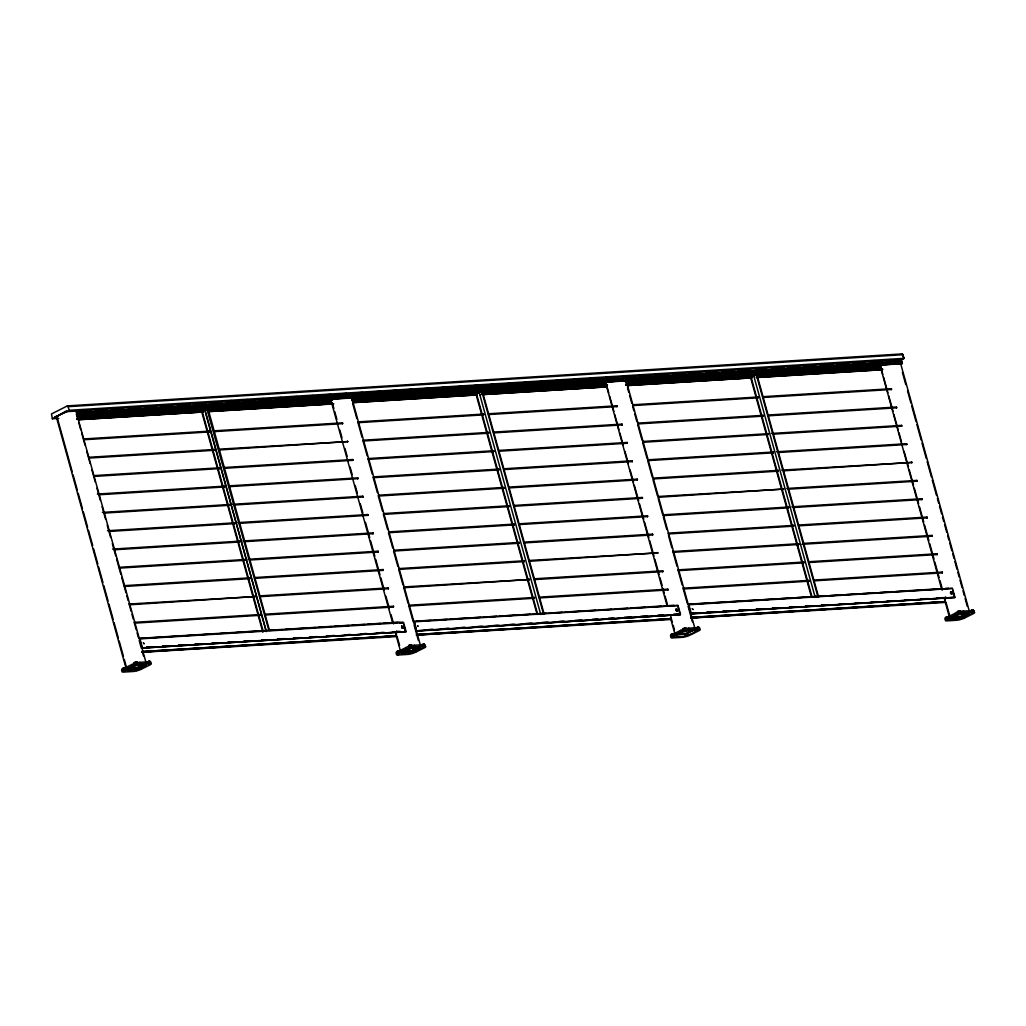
<?xml version="1.0" encoding="UTF-8"?>
<svg xmlns="http://www.w3.org/2000/svg" width="1026" height="1026" viewBox="0 0 1026 1026"><rect width="100%" height="100%" fill="white"/><g stroke="black" fill="none" stroke-linecap="round" stroke-linejoin="round"><path stroke-width="1.5" d="M142.178 651.92L396.459 635.851L142.088 651.613M695.666 613.048L690.588 613.612L954.924 597.312L690.742 613.753M948.447 588.167L945.267 588.398M402.641 627.001C401.102 625.668 402.615 629.028 402.602 627.001M675.967 610.008L676.429 610.765M951.602 593.118L950.807 592.656L951.551 592.99M78.502 414.735L77.476 411.003M352.944 397.665L351.713 393.163M139.998 639.006L142.434 647.804L406.014 631.58M627.386 380.582L626.168 376.093L622.974 376.285M691.332 613.83L688.895 604.853M396.241 635.735L396.716 631.016M671.004 615.523L670.529 618.742L416.53 634.543M945.138 601.595L945.613 596.875M78.143 414.786L77.104 410.746M142.037 648.034L139.754 639.467M405.616 631.631L403.705 624.411M627.04 380.633L626.001 376.606M680.071 614.561L677.788 605.994M901.482 363.563L76.45 414.568M954.513 597.478L952.603 590.258M126.224 668.888L56.25 416.543L66.741 411.58M145.82 661.885L75.898 411.003M392.573 622.577L330.693 399.447L332.168 398.601M403.192 627.912L402.128 628.092L401.628 626.258L403.333 626.963L402.923 628.04L403.064 627.104L401.628 626.258M402.128 628.092L401.897 626.129M677.635 610.829L676.583 611.021L676.07 609.188L677.776 609.893L677.365 610.97L676.865 609.136L676.07 609.188M676.583 611.021L676.339 609.059M952.09 593.759L950.384 593.054L951.577 591.938L951.82 593.887L951.307 592.066L950.525 592.117M951.025 593.939L950.794 591.976M412.311 653.023C409.118 653.831 413.337 653.177 411.901 651.446L412.324 652.972L411.811 651.548M77.886 412.709L901.88 361.498L77.963 412.76M416.62 634.85L670.901 618.781L416.684 634.466M411.452 647.829C408.015 648.74 412.85 647.983 411.028 646.29L411.426 647.791L410.913 646.239M680.443 614.548L416.235 630.836L414.196 622.397M342.492 422.84L342.556 423.648L342.492 422.84L214.011 430.83M219.154 449.978L347.904 441.552L219.089 449.17M249.677 577.856L249.741 578.664L249.677 577.856L124.351 585.654M129.507 604.801L255.076 596.568L129.443 603.993M396.408 635.992L142.306 652.074M524.119 560.786L524.183 561.594L524.119 560.786L398.806 568.584M403.962 587.718L529.519 579.498L403.885 586.91M652.536 534.136L652.613 534.944L652.536 534.136L524.055 542.126M529.198 561.273L657.948 552.847L529.134 560.465M778.221 470.357L778.298 471.165L778.221 470.357L652.908 478.154M658.064 497.289L783.633 489.069L657.987 496.494M906.651 443.707L906.715 444.514L906.651 443.707L776.567 451.799M783.313 470.844L912.05 462.418L781.658 470.139M125.428 669.003L125.108 667.862L122.479 668.426L122.44 669.991M135.483 664.002L134.342 664.078L134.368 662.501L137.009 661.937L136.971 663.514M134.342 664.078L137.33 663.078M137.009 661.937L134.021 662.924M149.796 661.142L146.808 662.129L149.796 661.142L150.117 662.283M396.575 651.779L399.563 650.779L396.575 651.779L396.882 652.921L398.037 652.857M396.882 652.921L396.921 651.343M410.31 644.931L410.631 646.085L408.784 646.996L408.823 645.431L411.452 644.867L411.772 646.008M408.463 645.854L411.452 644.867M424.213 645.636L424.238 644.072L422.404 644.982M671.363 634.273L671.337 635.851L673.184 634.927L672.864 633.773L671.363 634.273L671.684 635.427M674.326 634.863L674.005 633.709L672.158 634.632M682.918 628.784L685.907 627.784L686.227 628.938L683.226 629.926L682.918 628.784L684.06 628.707M698.693 626.989L698.655 628.566L698.693 626.989L695.705 627.989L696.846 627.912M946.921 618.704L945.78 618.781L945.459 617.626L948.101 617.062M945.78 618.781L947.626 617.857L947.306 616.703M957.361 611.701L960.349 610.714L960.669 611.868L957.681 612.855L957.361 611.701L958.502 611.637M960.349 610.714L960.323 612.291M973.135 609.919L970.147 610.906L973.135 609.919L973.456 611.073M136.06 667.977L137.497 667.528M684.945 633.837L686.381 633.375M58.495 415.812L56.943 416.415L57.956 416.21M128.506 668.465L135.24 668.234M209.06 431.151L209.06 431.959L209.06 431.151L83.67 438.948M214.075 449.491L214.139 450.299L214.075 449.491L88.762 457.288M219.154 467.83L219.231 468.625L219.154 467.83L93.841 475.615M229.337 504.497L229.401 505.305L229.401 504.51L102.42 512.397M347.583 441.18L347.647 441.988M234.415 522.837L234.479 523.645L234.415 522.837L107.512 530.737M239.43 541.202L239.571 541.985L239.507 541.177L112.603 549.077M357.83 477.86L357.817 478.667L357.83 477.86L229.26 485.849M362.832 496.199L362.909 497.007L362.832 496.199L232.761 504.292M483.438 414.068L483.502 414.876L483.515 414.081L358.112 421.866M254.756 596.196L254.82 597.004M367.924 514.539L367.988 515.347L367.924 514.539L237.852 522.632M488.517 432.408L488.581 433.216L488.517 432.408L363.204 440.205M493.532 450.773L493.673 451.555L493.609 450.747L368.283 458.545M378.094 551.206L378.158 552.014L378.094 551.206L248.023 559.298M383.185 569.545L383.249 570.353L383.185 569.545L254.692 577.548M616.947 405.77L617.011 406.578L616.947 405.77L488.453 413.76M508.858 505.767L508.934 506.575L508.858 505.767L383.544 513.564M632.273 460.789L632.26 461.585L632.273 460.789L503.715 468.779M637.287 479.116L637.351 479.924L637.287 479.116L508.793 487.119M757.957 397.011L757.945 397.806L757.957 397.011L632.567 404.795M642.302 497.482L642.443 498.264L642.366 497.456L513.885 505.459M762.972 415.338L763.036 416.146L762.972 415.338L637.646 423.135M767.987 433.703L768.115 434.485L768.051 433.677L642.738 441.475M657.628 552.475L657.692 553.283M891.389 388.7L891.453 389.495L891.389 388.7L762.895 396.69M896.48 407.027L896.544 407.835L896.48 407.027L767.987 415.03M667.875 589.155L667.862 589.963L667.875 589.155L539.304 597.145M793.56 525.376L793.547 526.171L793.56 525.376L668.17 533.161M798.561 543.703L798.638 544.511L798.561 543.703L673.248 551.501M911.729 462.046L911.793 462.854M803.653 562.043L803.717 562.851L803.653 562.043L678.34 569.84M926.991 517.066L927.055 517.874L926.991 517.066L798.497 525.055M932.07 535.405L932.147 536.213L932.07 535.405L803.589 543.395M691.203 617.934L945.356 601.711L690.985 617.472M420.904 648.099L410.759 648.522L401.115 653.37L411.901 652.549L420.904 648.099L420.314 646.277M969.788 613.946L959.643 614.382L950.012 619.217L960.798 618.409L969.788 613.946L969.275 612.471M753.879 375.824L754.7 375.772M409.682 646.547L410.22 646.342M754.649 375.49L626.578 383.634M409.977 650.997L411.426 650.651M958.861 616.844L960.323 616.511M150.258 662.976A6.079 1.231 -15.5 0 0 149.604 661.732L139.331 662.373A6.079 1.231 -15.5 0 0 132.187 664.322L122.62 669.093A6.079 1.231 -15.5 0 0 122.427 670.555M123.505 670.376L123.043 670.619A6.079 1.231 -15.5 0 0 123.3 672.107L133.572 671.466A6.079 1.231 -15.5 0 0 140.703 669.516L150.271 664.745A6.079 1.231 -15.5 0 0 150.027 663.258L139.754 663.899A6.079 1.231 -15.5 0 0 132.623 665.848L123.505 670.376L123.082 668.849M146.359 665.22L136.304 665.605L126.673 670.44L137.458 669.632L146.359 665.22L145.936 663.694M879.898 365.038L941.894 589.963M424.7 645.893A6.079 1.231 -15.5 0 0 424.046 644.661L413.773 645.303A6.079 1.231 -15.5 0 0 406.642 647.239L397.075 652.023A6.079 1.231 -15.5 0 0 396.511 653.434M397.947 653.305L397.498 653.549A6.079 1.231 -15.5 0 0 397.742 655.037L408.015 654.396A6.079 1.231 -15.5 0 0 415.145 652.446L424.726 647.675A6.079 1.231 -15.5 0 0 424.469 646.188L414.196 646.829A6.079 1.231 -15.5 0 0 407.065 648.778L397.947 653.305L397.524 651.779M699.142 628.823A6.079 1.231 -15.5 0 0 698.488 627.591L688.228 628.22A6.079 1.231 -15.5 0 0 681.084 630.169L671.517 634.94A6.079 1.231 -15.5 0 0 671.325 636.415M672.389 636.235L671.94 636.466A6.079 1.231 -15.5 0 0 672.197 637.954L682.457 637.326A6.079 1.231 -15.5 0 0 689.6 635.376L699.168 630.605A6.079 1.231 -15.5 0 0 698.911 629.118L688.651 629.759A6.079 1.231 -15.5 0 0 681.508 631.695L672.389 636.235L671.966 634.709M974.136 611.291A6.079 1.231 -15.5 0 0 972.943 610.508L962.67 611.15A6.079 1.231 -15.5 0 0 955.539 613.099L945.959 617.87A6.079 1.231 -15.5 0 0 945.408 619.294M946.844 619.153L946.395 619.396A6.079 1.231 -15.5 0 0 946.639 620.884L956.912 620.243A6.079 1.231 -15.5 0 0 964.042 618.293L973.61 613.522A6.079 1.231 -15.5 0 0 973.366 612.035L963.093 612.676A6.079 1.231 -15.5 0 0 955.963 614.625L946.844 619.153L946.421 617.626M67.293 405.886L902.405 353.893L904.201 358.343L69.422 410.272L67.511 405.821L51.48 413.953L52.364 418.775L58.764 418.377M52.364 418.775L66.408 410.913L66.613 411.67L901.392 359.741L904.201 358.343M57.969 415.761L64.676 412.439M66.613 411.67L69.422 410.272M262.848 632.221L201.442 410.772L204.636 409.182L208.073 408.964L269.479 630.413M208.073 408.964L207.008 409.502L268.748 629.913M483.169 394.266L482.515 391.894L479.091 392.112L475.884 393.702L537.124 614.497M479.104 392.227L476.436 393.548L537.675 614.343M481.335 392.355L482.515 391.894M606.61 381.531L595.555 382.993M137.959 667.477L144.525 664.207M128.122 668.875L136.586 668.247L144.512 664.399M818.62 597.158L756.957 374.823L753.533 375.041L750.339 376.632L811.143 595.875M900.828 359.78L903.624 358.382L902.508 354.457L901.495 353.996M901.623 363.73L900.61 359.01M902.2 363.691L76.796 415.094M402.731 622.846L403.423 622.5L399.665 622.128L139.279 638.326M396.1 636.595L142.281 652.305M416.3 630.823L680.379 614.612L416.607 631.105L414.44 621.936M412.414 650.407L419.262 646.893M402.577 651.792L411.195 651.125L420.378 646.624M670.837 618.947L416.748 635.004M670.542 619.512L416.338 635.171M691.242 613.946L954.821 597.542M686.766 633.363L692.101 630.721M677.019 634.722L685.483 634.094L693.409 630.259M686.727 635.325C710.903 627.373 678.263 630.349 675.865 636.005C673.441 636.595 688.626 637.851 686.304 633.799M944.997 602.442L690.793 618.101M961.208 616.293L967.864 612.984M951.461 617.652L959.926 617.024L967.851 613.176M206.008 409.861L206.393 409.515M421.609 644.636L424.238 644.072M409.682 651.164L402.5 651.625M684.098 634.094L678.353 634.466M958.553 617.024L951.397 617.472M77.848 414.735L902.405 363.448L901.392 359.741M224.322 486.17L224.309 486.965L224.322 486.17L97.342 494.057M352.739 459.52L352.739 460.328L352.739 459.52L224.181 467.51M229.401 505.305L104.075 513.103M234.479 523.645L109.166 531.442M622.025 424.11L622.089 424.918L622.025 424.11L493.532 432.1M498.764 469.1L498.764 469.895L498.764 469.1L373.374 476.885M757.945 397.806L632.632 405.603M627.194 442.45L627.181 443.258L627.194 442.45L498.623 450.44M244.663 559.529L244.65 560.324L244.663 559.529L119.272 567.314M503.779 487.427L503.843 488.235L503.779 487.427L378.466 495.225M373.079 532.879L373.079 533.674L373.079 532.879L242.931 540.971M632.26 461.585L503.779 469.587M514.026 524.106L514.013 524.914L514.026 524.106L388.636 531.904M773.219 452.017L773.206 452.825L773.219 452.017L647.816 459.815M901.636 425.38L901.623 426.175L901.636 425.38L771.488 433.459M259.924 614.536L259.911 615.343L259.924 614.536L134.521 622.333M519.105 542.446L519.105 543.254L519.105 542.446L393.715 550.244M388.341 587.898L388.328 588.693L388.341 587.898L259.77 595.888M647.534 515.809L647.521 516.604L647.534 515.809L518.964 523.799M783.313 488.697L783.377 489.505M393.433 606.238L393.42 607.033L393.433 606.238L264.862 614.215M529.211 579.126L529.275 579.921M788.468 507.036L788.468 507.832L788.468 507.036L663.078 514.821M916.898 480.399L916.885 481.194L916.898 480.399L786.737 488.479M534.366 597.465L534.354 598.261L534.366 597.465L408.976 605.25M662.783 570.815L662.783 571.623L662.783 570.815L534.225 578.805M921.976 498.726L921.976 499.534L921.976 498.726L791.828 506.818M808.809 580.395L808.809 581.191L808.809 580.395L683.419 588.18M937.238 553.745L937.225 554.553L937.238 553.745L808.668 561.735M942.24 572.085L942.317 572.88L942.317 572.085L813.759 580.075M945.19 601.569L691.139 617.395M677.083 609.919C675.48 608.649 677.186 611.855 677.057 609.919M66.19 411.798L64.997 412.452M480.758 392.445L607.379 384.647M410.195 651.318L410.618 652.844M685.919 631.311L685.625 629.772M684.637 634.248L685.073 635.774M959.092 617.177L959.515 618.704M68.409 406.642L903.188 354.701M78.861 410.131L83.645 409.836M94.815 409.143L99.612 408.848M110.782 408.156L115.566 407.848M128.327 407.065L133.111 406.758M144.281 406.065L149.078 405.77M160.236 405.078L165.032 404.77M176.203 404.077L182.577 403.68M193.747 402.987L198.531 402.692M209.702 402L214.498 401.705M227.259 400.91L232.043 400.602M243.213 399.909L247.997 399.614M260.771 398.819L263.951 398.627M276.725 397.832L281.509 397.524M292.679 396.831L297.463 396.536M308.634 395.844L313.417 395.549M326.191 394.754L330.975 394.459M342.145 393.753L346.929 393.458M358.1 392.766L362.883 392.471M375.644 391.675L380.441 391.381M391.611 390.675L396.395 390.38M407.566 389.688L412.349 389.393M423.52 388.7L429.907 388.303M441.065 387.597L445.861 387.302M458.622 386.507L461.815 386.315M474.576 385.519L479.36 385.225M490.531 384.532L495.327 384.224M508.088 383.429L511.281 383.237M524.042 382.441L528.826 382.147M539.997 381.454L544.78 381.146M555.951 380.454L560.747 380.159M573.508 379.363L578.292 379.069M589.463 378.376L594.246 378.068M605.417 377.376L610.201 377.081M638.929 375.298L643.712 374.99M654.883 374.298L659.667 374.003M672.44 373.207L677.224 372.913M688.395 372.22L693.178 371.925M705.939 371.13L709.133 370.925M721.906 370.13L726.69 369.835M737.861 369.142L742.644 368.847M755.405 368.052L758.599 367.847M771.36 367.051L776.156 366.757M787.327 366.064L792.11 365.769M803.281 365.064L808.065 364.769M820.826 363.974L825.609 363.679M836.78 362.986L841.577 362.691M852.747 361.998L857.531 361.691M870.292 360.895L875.075 360.601M886.246 359.908L891.03 359.613M78.707 410.656L91.468 409.861M94.661 409.656L107.422 408.861M110.616 408.669L123.377 407.873M128.173 407.579L140.934 406.783M144.127 406.578L156.888 405.783M160.082 405.591L172.843 404.795M177.626 404.5L190.4 403.705M193.593 403.5L206.354 402.705M209.548 402.513L222.309 401.717M227.092 401.423L239.866 400.627M243.047 400.422L255.82 399.627M260.604 399.332L271.775 398.639M276.558 398.345L289.332 397.549M292.513 397.344L305.286 396.562M310.07 396.254L321.241 395.561M326.024 395.266L338.785 394.471M341.979 394.266L354.752 393.484M357.933 393.279L370.707 392.483M375.49 392.189L388.251 391.393M391.445 391.201L404.206 390.406M407.399 390.201L420.173 389.405M424.956 389.11L437.717 388.315M440.911 388.123L453.672 387.328M458.468 387.02L469.626 386.327M474.422 386.032L487.183 385.237M490.377 385.045L503.138 384.25M507.921 383.955L519.092 383.249M523.888 382.954L536.649 382.159M539.843 381.967L552.604 381.172M557.387 380.877L568.558 380.171M573.342 379.876L586.115 379.081M589.309 378.889L602.07 378.094M605.263 377.889L618.024 377.093M622.808 376.798L635.581 376.003M638.762 375.811L651.536 375.016M654.729 374.811L667.49 374.028M672.274 373.72L685.035 372.925M688.228 372.733L701.002 371.938M705.785 371.643L716.956 370.95M721.74 370.642L734.501 369.847M737.694 369.655L750.455 368.86M755.251 368.565L766.422 367.872M771.206 367.565L783.967 366.769M787.16 366.577L799.921 365.782M803.114 365.589L815.875 364.794M820.672 364.486L833.433 363.704M836.626 363.499L849.387 362.704M852.58 362.511L865.341 361.716M870.138 361.421L882.899 360.626M887.682 360.318L898.853 359.626M54.955 416.62L58.059 416.428M76.976 415.248L80.169 415.055M84.966 414.76L97.727 413.965M100.92 413.76L113.681 412.965M116.874 412.773L129.635 411.977M134.419 411.683L147.193 410.887M150.386 410.682L163.147 409.887M166.34 409.695L179.101 408.899M183.885 408.605L196.659 407.809M199.839 407.604L212.613 406.822M217.397 406.514L228.567 405.821M233.351 405.526L246.112 404.731M249.305 404.539L262.079 403.744M266.863 403.436L278.033 402.743M282.817 402.449L295.578 401.653M298.771 401.461L311.545 400.666M314.726 400.461L327.499 399.665M351.431 398.178L360.998 397.588M364.192 397.383L376.965 396.587M381.749 396.293L394.51 395.497M397.703 395.305L410.464 394.51M413.658 394.305L426.418 393.509M431.215 393.215L443.976 392.419M447.169 392.227L459.93 391.432M464.714 391.137L475.884 390.431M480.681 390.136L493.442 389.341M496.635 389.149L509.396 388.354M514.18 388.059L525.35 387.353M530.134 387.058L542.908 386.263M546.101 386.071L558.862 385.276M562.056 385.071L574.817 384.288M579.6 383.98L592.374 383.185M629.066 380.902L641.827 380.107M646.624 379.812L657.794 379.12M662.578 378.825L673.749 378.132M678.532 377.825L691.293 377.042M694.487 376.837L707.247 376.042M712.044 375.747L723.215 375.054M727.998 374.759L740.759 373.964M743.953 373.759L756.713 372.964M761.51 372.669L772.668 371.976M777.464 371.681L790.225 370.886M793.419 370.681L806.179 369.886M809.373 369.693L822.134 368.898M826.93 368.603L839.691 367.808M842.885 367.603L855.646 366.808M858.839 366.615L873.203 365.718M876.384 365.525L879.757 365.384M77.36 415.504L332.655 399.614M351.803 398.434L605.507 382.647M624.654 381.454L879.949 365.577M77.194 416.017L332.488 400.14M351.636 398.947L605.34 383.16M626.091 381.864L881.385 365.987M77.63 417.608L331.334 401.82L77.681 417.774M352.085 400.538L478.142 392.689L352.123 400.704M626.527 383.467L754.174 375.516M757.368 375.324L880.231 367.68L757.419 375.49M481.374 392.663L607.469 384.712M201.442 410.772L203.725 410.631M77.027 418.98L203.084 411.131M207.868 410.836L332.321 403.09M353.072 401.794L475.936 394.164M482.31 393.766L606.776 386.02M625.924 384.827L751.981 376.978M756.765 376.683L881.219 368.95M76.732 419.121L202.789 411.272M209.176 410.875L332.039 403.244M352.777 401.948L477.231 394.202M482.028 393.907L606.481 386.161M625.629 384.968L751.686 377.132M756.47 376.837L882.527 368.988M78.707 419.185L203.161 411.439M207.957 411.144L332.411 403.398M353.149 402.102L476.013 394.459M482.4 394.061L606.853 386.327M626.001 385.135L752.058 377.286M756.842 376.991L881.308 369.245M78.412 419.326L202.994 411.721M209.253 411.182L332.244 403.68M352.867 402.256L477.321 394.51M482.105 394.215L606.687 386.61M625.719 385.276L751.891 377.581M756.56 377.132L882.604 369.296M78.207 419.647L202.968 411.965M209.047 411.503L333.501 403.769M352.649 402.577L477.103 394.83M482.207 394.6L606.661 386.853M627.091 385.494L751.866 377.825M756.342 377.465L882.398 369.616M78.386 419.775L202.84 412.029M209.227 411.631L333.681 403.885M352.829 402.692L477.295 394.959M482.079 394.664L606.533 386.917M627.284 385.622L751.737 377.876M756.521 377.581L882.578 369.745M83.734 439.756L209.06 431.959M214.075 431.638L342.556 423.648M358.189 422.674L483.502 414.876M488.517 414.568L617.011 406.578M762.959 397.498L891.453 389.495M88.826 458.083L214.139 450.299M363.268 441.013L488.581 433.216M493.609 432.908L622.089 424.918M637.723 423.943L763.036 416.146M768.051 415.838L896.544 407.835M93.905 476.423L219.231 468.625M224.245 468.318L352.739 460.328M368.36 459.353L493.673 451.555M498.687 451.248L627.181 443.258M642.802 442.283L768.115 434.485M773.142 434.178L901.623 426.175M98.996 494.763L224.309 486.965M229.324 486.657L357.817 478.667M373.438 477.693L498.764 469.895M647.893 460.623L773.206 452.825M778.221 452.504L906.715 444.514M234.415 504.997L362.909 497.007M378.53 496.033L503.843 488.235M508.858 487.927L637.351 479.924M652.972 478.962L778.298 471.165M239.494 523.337L367.988 515.347M383.609 514.372L508.934 506.575M513.949 506.267L642.443 498.264M788.391 489.184L916.885 481.194M114.245 549.782L239.571 541.985M244.586 541.677L373.079 533.674M388.7 532.712L514.013 524.914M519.028 524.594L647.521 516.604M663.142 515.629L788.468 507.832M793.483 507.524L921.976 499.534M119.337 568.122L244.65 560.324M249.677 560.016L378.158 552.014M393.779 551.052L519.105 543.254M524.119 542.934L652.613 534.944M668.234 533.969L793.547 526.171M798.561 525.863L927.055 517.874M124.428 586.462L249.741 578.664M254.756 578.356L383.249 570.353M398.87 569.379L524.183 561.594M673.312 552.309L798.638 544.511M802.063 544.306L932.147 536.213M259.847 596.683L388.328 588.693M534.289 579.613L662.783 571.623M678.404 570.648L803.717 562.851M808.732 562.543L937.225 554.553M134.598 623.141L259.911 615.343M264.926 615.023L393.42 607.033M409.041 606.058L534.354 598.261M539.381 597.953L667.862 589.963M683.483 588.988L808.809 581.191M813.823 580.883L942.317 572.88M413.722 621.256L677.878 605.43M688.177 604.173L952.32 588.347M139.151 638.544L150.258 637.851M153.425 637.659L166.122 636.864M169.29 636.671L183.564 635.774M186.745 635.581L199.429 634.786M202.609 634.594L215.293 633.812M220.051 633.504L232.748 632.721M235.916 632.516L266.055 630.644L205.303 411.593M269.492 630.439L282.176 629.643M285.343 629.451L315.482 627.579M318.663 627.373L331.347 626.591M334.527 626.386L348.802 625.501M351.969 625.309L364.666 624.513M367.834 624.321L380.531 623.526M383.698 623.333L397.973 622.436M416.812 621.269L431.189 620.371M434.383 620.179L447.169 619.383M450.363 619.178L480.719 617.293M483.913 617.101L496.687 616.305M499.88 616.1L530.237 614.215M533.43 614.01L546.217 613.215M549.41 613.022L562.184 612.227M565.377 612.022L595.734 610.137M598.928 609.944L611.714 609.149M614.907 608.944L627.681 608.149M630.875 607.956L645.251 607.059M648.445 606.853L661.231 606.058M664.425 605.866L674.005 605.263M688.074 604.391L694.461 603.993M697.654 603.801L727.998 601.903M731.205 601.711L743.978 600.915M747.172 600.71L777.528 598.825M780.722 598.633L793.496 597.837M796.702 597.632L809.476 596.837M812.669 596.645L827.046 595.747M830.239 595.555L843.026 594.759M846.219 594.554L858.993 593.759M862.186 593.567L874.973 592.771M879.769 592.464L892.543 591.669M895.736 591.476L942.06 588.591M139.844 638.89L403.577 622.602L406.014 631.4M414.286 621.82L678.019 605.532L680.469 614.33M688.741 604.75L952.474 588.462L954.924 597.286M400.14 623.269L403.333 623.077L402.615 622.423M146.769 647.188L151.566 646.893M162.749 646.2L167.533 645.905M178.716 645.2L185.116 644.803M194.696 644.213L201.083 643.815M212.267 643.122L217.063 642.815M228.247 642.122L234.633 641.725M244.214 641.135L250.613 640.737M261.784 640.032L266.58 639.737M277.764 639.044L284.151 638.647M293.744 638.044L300.131 637.646M309.711 637.056L316.098 636.659M327.281 635.966L333.681 635.569M344.864 634.863L349.648 634.568M360.831 633.876L365.628 633.581M376.811 632.875L383.198 632.478M392.778 631.888L399.178 631.49M426.008 629.823L432.395 629.425M441.988 628.823L448.375 628.425M459.558 627.732L464.355 627.437M475.538 626.745L481.925 626.347M491.505 625.745L497.892 625.347M509.076 624.654L513.872 624.359M525.055 623.654L531.442 623.257M541.023 622.667L547.422 622.269M558.606 621.576L563.389 621.269M574.573 620.576L580.96 620.179M592.143 619.486L596.94 619.191M608.123 618.486L612.92 618.191M624.103 617.498L630.49 617.101M640.07 616.498L646.457 616.1M657.64 615.408L662.437 615.113M673.62 614.42L680.007 614.023M706.85 612.342L711.646 612.047M722.817 611.355L729.217 610.957M738.797 610.355L745.184 609.957M756.367 609.264L761.164 608.969M772.347 608.277L778.734 607.879M789.917 607.174L794.714 606.879M805.897 606.186L810.681 605.891M821.864 605.199L828.251 604.801M839.435 604.096L844.231 603.801M855.415 603.108L860.211 602.813M871.382 602.108L877.781 601.711M887.362 601.121L893.749 600.723M904.932 600.03L909.729 599.723M920.912 599.03L927.299 598.633M936.879 598.043L943.279 597.645M146.564 647.303L153.002 646.867M162.531 646.303L168.982 645.88M178.511 645.316L186.501 644.815M196.081 644.213L202.532 643.789M212.049 643.225L218.5 642.802M228.029 642.225L236.018 641.737M244.008 641.237L252.05 640.711M261.579 640.147L268.03 639.711M277.546 639.147L285.536 638.647M293.526 638.159L301.567 637.633M311.096 637.056L317.547 636.633M327.076 636.069L335.066 635.569M344.646 634.979L351.097 634.543M360.626 633.978L367.064 633.555M376.593 632.991L384.583 632.491M394.164 631.888L400.615 631.465M425.803 629.926L433.78 629.425M443.373 628.835L449.811 628.412M459.34 627.835L465.791 627.412M475.32 626.848L483.31 626.347M491.3 625.847L499.341 625.321M508.87 624.757L515.308 624.334M524.837 623.77L532.827 623.269M540.817 622.769L548.859 622.243M558.388 621.679L564.839 621.256M574.368 620.679L582.345 620.191M591.938 619.589L598.389 619.165M607.905 618.601L614.356 618.165M623.885 617.601L631.875 617.101M641.455 616.511L647.906 616.087M657.435 615.51L663.873 615.087M673.402 614.523L679.853 614.099M690.665 613.445L697.103 613.022M706.632 612.458L713.083 612.035M722.612 611.458L730.653 610.932M738.579 610.47L746.633 609.944M756.162 609.38L762.6 608.944M772.129 608.38L780.119 607.879M789.699 607.289L796.15 606.866M805.679 606.289L812.13 605.866M821.659 605.302L829.636 604.801M839.23 604.211L845.668 603.775M855.197 603.211L861.648 602.788M871.177 602.224L879.167 601.723M887.208 601.198L895.198 600.697M904.727 600.133L911.165 599.71M920.694 599.133L928.684 598.645M936.674 598.145L944.715 597.619M142.242 651.536L396.305 635.71M691.062 617.78L945.279 601.864M699.014 628.143L697.872 628.207L697.552 627.066M683.226 629.926L684.38 629.861M672.864 633.773L674.005 633.709M945.459 617.626L946.613 617.549M399.884 651.933L398.729 651.997L398.421 650.856M605.507 382.454L667.015 605.507M626.86 378.607L626.373 376.85M403.539 625.745L405.411 631.17L404.86 630.528M972.789 610.342L973.11 611.496M972.443 610.534L972.866 612.06M971.994 609.983L972.315 611.137M900.443 359.523L901.431 363.05L76.475 414.453L77.771 418.954M900.879 364.461L969.16 610.662M902.38 372.323L905.791 384.635M907.51 390.791L910.921 403.103M911.768 406.181L916.038 421.571M916.898 424.649L921.156 440.039M922.015 443.117L926.286 458.494M927.132 461.572L931.403 476.962M932.249 480.04L936.52 495.43M937.379 498.508L938.662 503.125M939.508 506.203L941.65 513.898M942.496 516.976L943.779 521.593M944.625 524.671L946.767 532.366M947.614 535.444L948.896 540.061M949.755 543.139L951.884 550.821M952.744 553.899L954.013 558.516M954.873 561.594L957.002 569.289M957.861 572.367L959.143 576.984M959.99 580.062L962.132 587.757M962.978 590.835L964.26 595.452M965.12 598.53L967.249 606.225M963.222 611.098L963.645 612.637M964.145 616.523L964.568 618.05M959.207 610.791L959.528 611.932M960.746 616.729L961.17 618.255M952.898 591.964L954.295 597.017M957.707 611.278L958.028 612.432M955.014 613.343L955.437 614.869M880.218 365.128L882.77 374.362M883.63 377.44L887.9 392.83M888.747 395.908L893.018 411.298M893.864 414.376L898.135 429.753M898.994 432.831L901.546 442.065M904.111 451.299L908.382 466.689M909.228 469.767L913.499 485.157M914.358 488.235L918.616 503.625M919.476 506.703L923.746 522.08M924.593 525.158L928.863 540.548M929.723 543.626L933.981 559.016M934.84 562.094L939.111 577.484M939.957 580.562L942.522 589.796M945.934 602.108L949.768 615.946M949.948 617.742L950.371 619.268M944.433 599.056L949.576 617.665M945.818 617.203L946.139 618.345M756.406 374.977L818.068 597.312M753.533 375.041L815.195 597.376M750.891 376.478L812.117 597.273M698.001 627.604L698.424 629.13M696.051 627.553L696.372 628.707M626.001 379.992L694.717 627.745M625.373 380.171L626.655 384.788M627.514 387.866L628.784 392.483M629.643 395.561L631.772 403.244M632.632 406.322L633.914 410.939M634.761 414.017L636.902 421.712M637.749 424.79L642.019 440.18M642.866 443.258L647.137 458.648M647.996 461.726L652.267 477.116M653.113 480.194L657.384 495.571M658.23 498.649L662.501 514.039M663.36 517.117L666.772 529.429M668.477 535.585L671.889 547.897M672.748 550.975L677.006 566.365M677.865 569.443L682.136 584.833M682.983 587.911L687.253 603.288M688.113 606.366L692.37 621.756M688.779 628.181L689.203 629.707M684.765 627.861L685.073 629.002M683.265 628.348L683.585 629.502M680.571 630.413L680.995 631.939M606.199 383.737L608.751 392.971M609.611 396.049L613.881 411.439M614.728 414.517L618.999 429.907M619.845 432.985L623.269 445.297M624.975 451.453L628.387 463.765M630.092 469.908L633.504 482.22M634.363 485.298L638.621 500.688M639.48 503.766L643.751 519.156M644.597 522.234L648.868 537.624M649.727 540.702L653.985 556.092M654.845 559.17L659.115 574.547M659.962 577.625L662.103 585.32M662.95 588.398L664.232 593.015M665.079 596.093L667.221 603.788M671.055 617.639L672.338 622.256M673.197 625.334L674.48 629.951M670.427 617.806L674.698 633.196M544.178 614.241L483.182 394.305M481.964 392.047L543.626 614.382M479.091 392.112L540.766 614.561M423.558 644.674L423.982 646.2M423.097 644.136L423.417 645.29M351.559 393.676L352.534 397.19M351.559 397.062L420.698 646.354M352.636 403.398L356.907 418.788M357.753 421.866L362.024 437.256M362.883 440.334L367.141 455.711M368.001 458.789L372.271 474.179M373.118 477.257L377.388 492.647M378.235 495.725L382.506 511.115M383.365 514.193L387.623 529.583M388.482 532.661L392.753 548.038M393.599 551.116L397.87 566.506M398.729 569.584L402.987 584.974M403.846 588.052L408.117 603.442M408.964 606.52L413.234 621.91M414.081 624.988L418.351 640.365M414.337 645.251L414.76 646.778M415.248 650.676L415.671 652.203M411.105 645.29L411.426 646.431M410.785 646.239L411.208 647.778M411.849 650.869L412.272 652.395M408.823 645.431L409.13 646.572M409.515 647.291L409.938 648.817M406.116 647.496L406.54 649.022M332.604 403.898L333.886 408.515M334.733 411.593L336.874 419.275M339.85 430.048L341.991 437.743M344.98 448.516L347.109 456.211M350.097 466.984L352.226 474.679M355.214 485.452L357.356 493.147M360.344 503.92L362.896 513.141M365.461 522.375L369.732 537.765M370.578 540.843L374.849 556.233M375.696 559.311L379.966 574.701M380.826 577.779L384.237 590.091M385.943 596.247L389.354 608.546M391.06 614.702L393.625 623.936M397.036 636.248L399.601 645.482M395.677 632.388L396.344 634.773M400.986 651.548L401.474 653.421M395.536 633.209L400.243 650.279M397.819 653.485L398.242 655.011M204.636 409.182L266.311 631.631M201.994 410.631L263.22 631.426M149.45 661.565L149.77 662.719M149.103 661.744L149.527 663.283M148.655 661.206L148.975 662.36M147.154 661.706L147.475 662.86M78.617 422.032L80.759 429.727M81.605 432.805L85.017 445.104M86.723 451.26L90.147 463.572M91.853 469.728L95.264 482.04M96.97 488.196L100.381 500.496M102.087 506.652L105.498 518.964M107.204 525.12L110.628 537.432M112.334 543.588L115.746 555.9M116.592 558.965L120.863 574.355M121.722 577.433L125.98 592.823M126.839 595.901L128.122 600.518M128.968 603.596L131.11 611.291M131.956 614.369L133.239 618.973M134.098 622.051L136.227 629.746M137.074 632.824L138.356 637.441M139.215 640.519L141.344 648.214M142.204 651.292L143.486 655.909M139.882 662.321L140.305 663.848M140.806 667.746L141.229 669.273M135.868 662.001L136.189 663.155M137.407 667.939L137.83 669.478M134.368 662.501L134.688 663.655M135.753 668.401L136.176 669.927M131.674 664.566L132.097 666.092M57.302 417.915L72.243 471.768M73.09 474.846L77.36 490.223M78.22 493.301L82.478 508.691M83.337 511.769L87.608 527.159M88.454 530.237L92.725 545.614M93.571 548.692L97.842 564.082M98.701 567.16L102.959 582.55M103.818 585.628L108.089 601.005M108.936 604.083L113.206 619.473M114.053 622.551L118.323 637.941M119.183 641.019L123.441 656.409M124.3 659.474L126.865 668.708M123.966 667.926L124.287 669.08L122.787 669.568L122.479 668.426M411.529 651.69L411.952 653.216M479.758 394.523L479.937 395.177M411.965 651.92A6.079 1.231 -15.5 0 1 411.208 652.138M143.409 642.994L144.153 643.674L143.409 642.994M417.531 626.078C418.364 626.655 418.993 625.937 417.569 625.975M692.306 608.841L693.037 609.534L692.306 608.841M123.543 671.209L125.095 670.824L123.543 671.209M397.985 654.139L399.537 653.742L398.05 654.075M672.44 637.056L673.979 636.671L672.44 637.056M946.883 619.986L948.434 619.601L946.883 619.986M136.33 670.427L137.882 670.042L136.33 670.427M685.227 636.274L686.766 635.889L685.227 636.274M959.669 619.204L961.221 618.819L959.669 619.204M135.458 665.271L137.009 664.899L135.458 665.271M148.257 664.476L149.796 664.104L148.321 664.412M684.355 631.131L685.907 630.746L684.355 631.131M697.141 630.336L698.693 629.951L697.218 630.272M958.81 614.048L960.349 613.676L958.874 613.997M971.596 613.253L973.135 612.881L971.66 613.202M422.699 647.406L424.238 647.034L422.776 647.342M142.345 648.086L405.924 631.695L142.345 648.086"/></g></svg>
